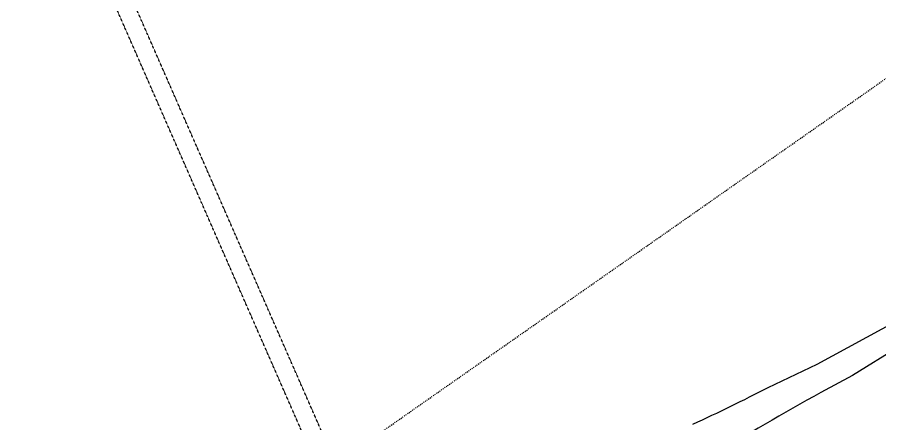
# Model space of a CAD drawing. Header units: millimetres. Extents: x 152904052 to 153933663, y 538271515 to 539240469.
# Drawn here: x 153582351 to 153593494, y 539145558 to 539150806 of the extents above; entities that cross this region are included whole.
import ezdxf

# ---------------------------------------------------------------- set-up
doc = ezdxf.new("R2010")
doc.units = ezdxf.units.MM
doc.linetypes.add('HIDDEN', pattern=[5.08, 2.54, -2.54])
doc.layers.add('BORD', color=7, linetype='Continuous')

msp = doc.modelspace()

# ---------------------------------------------------------------- linework, layer by layer
at = {"layer": 'BORD', "color": 8, "linetype": 'HIDDEN', "ltscale": 5}
msp.add_line((153496404.5, 539081976.6), (153619277.3, 539168013), dxfattribs=at)
at = {"layer": 'BORD', "color": 137, "linetype": 'HIDDEN', "flags": 128}
for points in [[(153588306.1, 539140667.8), (153586944.4, 539143466.6, -0.0098581), (153586115.2, 539145260.2), (153580829.7, 539157310)], [(153588698.6, 539140395.8), (153587154.9, 539143569, -0.0098581), (153586329.5, 539145354.2), (153581044, 539157404)]]:
    msp.add_lwpolyline(points, format="xyb", dxfattribs=at)
at = {"layer": 'BORD', "color": 137, "ltscale": 10, "flags": 128}
msp.add_lwpolyline([(153600434.9, 539150535.8), (153592682.8, 539146322.6), (153592049.1, 539146022.7, -0.0135585), (153591077, 539145549.5)], format="xyb", dxfattribs=at)
at = {"layer": 'BORD', "color": 137, "flags": 128}
msp.add_lwpolyline([(153593741.3, 539146549.7), (153593142.7, 539146183.3), (153592732.2, 539145960.2, 0.0165498), (153591308.9, 539145124.5)], format="xyb", dxfattribs=at)

doc.saveas('drawing.dxf')
